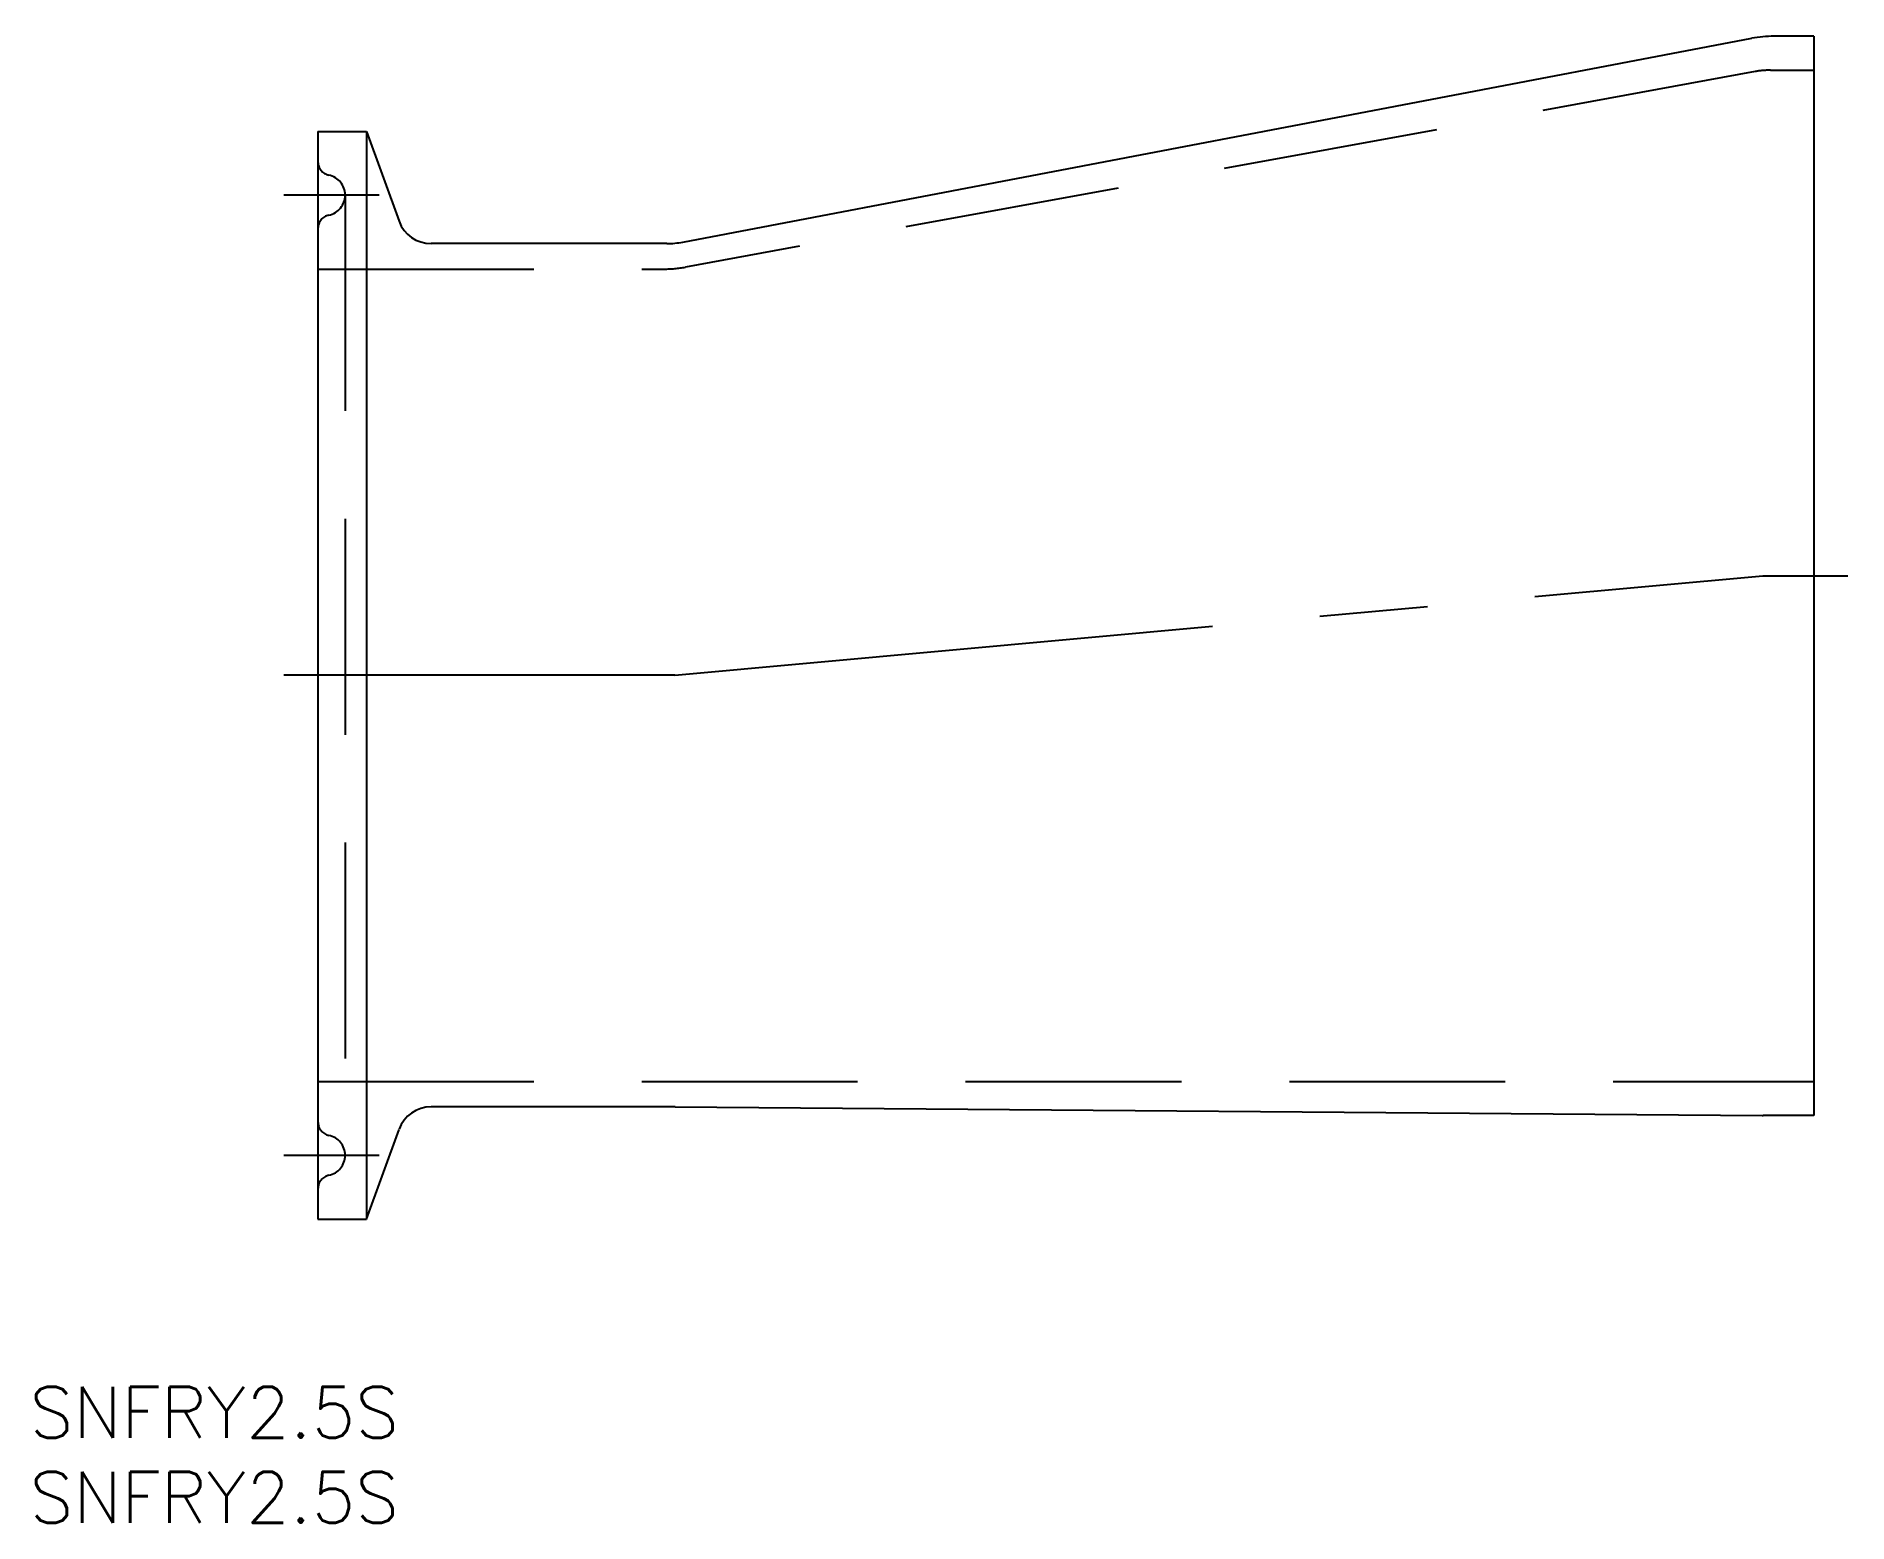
# Model space of a CAD drawing. Extents: x -17 to 90, y -50 to 38.
import ezdxf

# ---------------------------------------------------------------- set-up
doc = ezdxf.new("R2010")
doc.units = 0
doc.linetypes.add('CENTER', pattern=[50.8, 31.75, -6.35, 6.35, -6.35])
doc.linetypes.add('DASHED', pattern=[19.05, 12.7, -6.35])
doc.layers.get('0').update_dxf_attribs({"linetype": 'CONTINUOUS'})
doc.layers.add('CENTER', color=1, linetype='CENTER')
doc.styles.get("Standard").update_dxf_attribs({"font": 'txt.shx', "height": 3, "bigfont": 'bigfont.shx'})

msp = doc.modelspace()

# ---------------------------------------------------------------- linework, layer by layer
at = {"color": 7, "linetype": 'CONTINUOUS'}
for p, q in [((21.46, 25.49), (84.35, 37.48)), ((88, 37.6), (85.66, 37.6)), ((88, 37.6), (88, -25.9)), ((0, 32), (0, -32)), ((0, 32), (2.85, 32)), ((2.85, 32), (2.85, -32)), ((2.85, 32), (4.77, 26.72)), ((20.53, 25.4), (6.65, 25.4)), ((20.98, -25.4), (6.65, -25.4)), ((21.02, -25.4), (84.97, -25.9)), ((88, -25.9), (85.03, -25.9)), ((2.85, -32), (4.77, -26.72)), ((0, -32), (2.85, -32))]:
    msp.add_line(p, q, dxfattribs=at)
at = {"color": 3, "linetype": 'DASHED'}
for p, q in [((84.55, 35.52), (21.62, 24.01)), ((85.45, 35.6), (88, 35.6)), ((1.6, 28.25), (1.6, -28.25)), ((0, 23.9), (20.37, 23.9)), ((0, -23.9), (88, -23.9))]:
    msp.add_line(p, q, dxfattribs=at)
at = {"color": 7, "linetype": 'CONTINUOUS'}
for centre, radius, start, end in [((85.66, 30.6), 7, 90, 100.7925), ((6.65, 27.4), 2, 200, 270), ((20.53, 30.4), 5, 270, 280.7925), ((6.65, -27.4), 2, 90, 160), ((20.98, -30.4), 5, 89.5524, 90), ((85.03, -18.9), 7, 269.5524, 270)]:
    msp.add_arc(centre, radius, start, end, dxfattribs=at)
at = {"color": 3, "linetype": 'DASHED'}
for centre, radius, start, end in [((85.45, 30.6), 5, 90, 100.36), ((0.8, 30.21), 0.8, 180, 258.463), ((0.4, 28.25), 1.2, 281.537, 78.463), ((0.8, 26.29), 0.8, 101.537, 180), ((20.37, 30.9), 7, 270, 280.36), ((0.8, -26.29), 0.8, 180, 258.463), ((0.4, -28.25), 1.2, 281.537, 78.463), ((0.8, -30.21), 0.8, 101.537, 180)]:
    msp.add_arc(centre, radius, start, end, dxfattribs=at)
at = {"layer": 'CENTER', "color": 1, "linetype": 'CENTER'}
for p, q in [((3.6, 28.25), (-2, 28.25)), ((21, 0), (85, 5.85)), ((85, 5.85), (90, 5.85)), ((21, 0), (-2, 0)), ((3.6, -28.25), (-2, -28.25))]:
    msp.add_line(p, q, dxfattribs=at)

# ---------------------------------------------------------------- texts
at = {"color": 7, "linetype": 'CONTINUOUS'}
for p in [(-16.96, -44.87), (-16.96, -49.87)]:
    msp.add_text('SNFRY2.5S', height=3, dxfattribs=at).set_placement(p)

doc.saveas('drawing.dxf')
